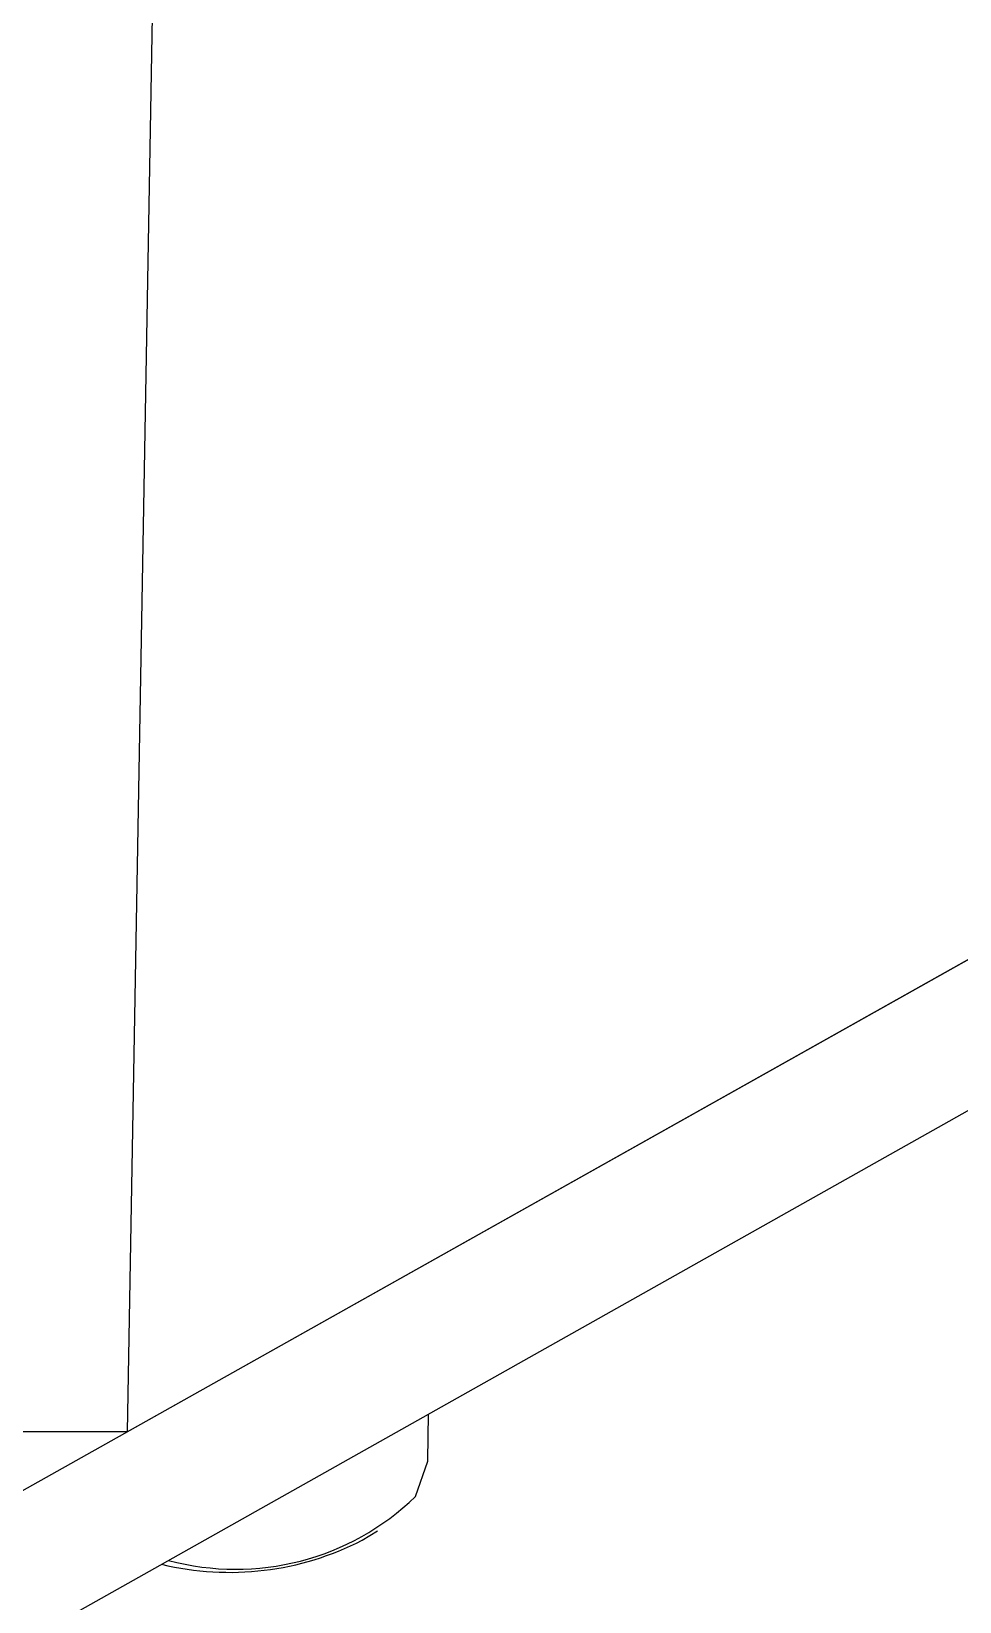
# Model space of a CAD drawing. Header units: millimetres. Extents: x 0 to 279, y 0 to 216.
# Drawn here: x 97.92 to 101.39, y 45.42 to 51.31 of the extents above; entities that cross this region are included whole.
import ezdxf

# ---------------------------------------------------------------- set-up
doc = ezdxf.new("R2010")
doc.units = ezdxf.units.MM

msp = doc.modelspace()

# ---------------------------------------------------------------- linework, layer by layer
at = {"color": 7, "linetype": 'Continuous', "lineweight": 25}
for p, q in [((98.3844, 52.2561), (98.2748, 46.0575)), ((101.9318, 48.1125), (92.7214, 42.9369)), ((98.2748, 46.0575), (101.9318, 48.1125)), ((101.6138, 47.3675), (92.7144, 42.359)), ((99.4014, 45.9518), (99.4047, 46.1242)), ((98.2748, 46.0575), (96.7472, 46.0575)), ((99.1558, 45.6514), (99.2135, 45.6864))]:
    msp.add_line(p, q, dxfattribs=at)
at = {"color": 7, "linetype": 'Continuous', "lineweight": 25, "flags": 128}
msp.add_lwpolyline([(99.3555, 45.8149), (99.4013, 45.9476), (99.4014, 45.9518)], dxfattribs=at)
at = {"color": 7, "linetype": 'Continuous', "lineweight": 25}
for centre, radius, start, end in [((98.682, 46.511), 0.9686, 254.92651, 314.05558), ((98.6591, 46.6142), 1.0834, 256.39341, 297.28686)]:
    msp.add_arc(centre, radius, start, end, dxfattribs=at)

doc.saveas('drawing.dxf')
